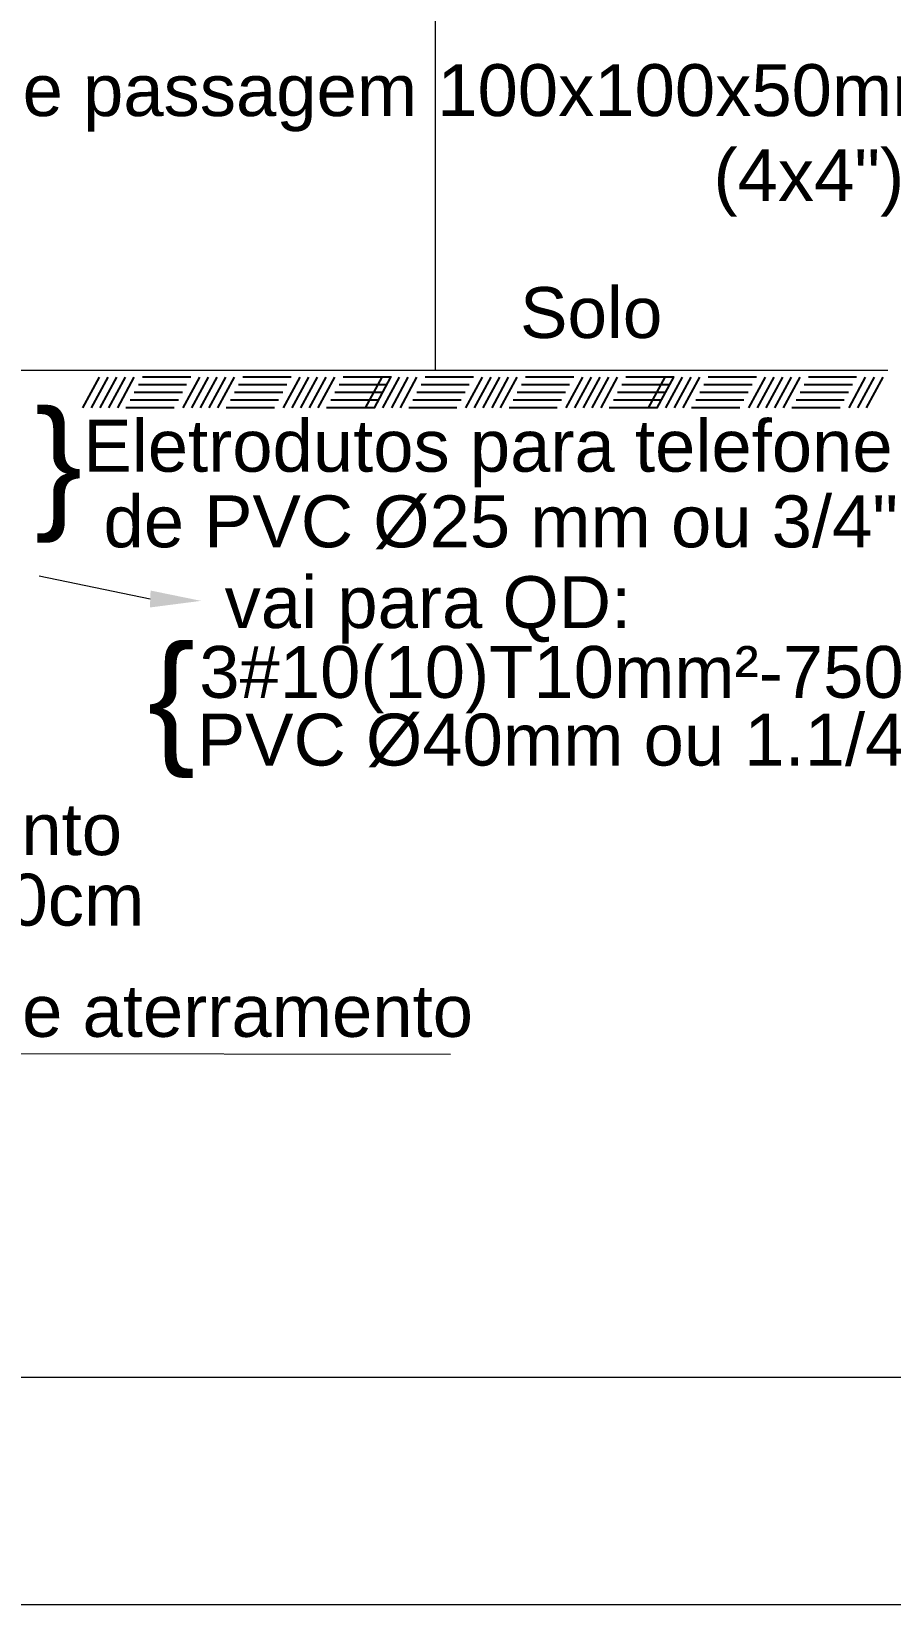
# Model space of a CAD drawing. Header units: millimetres. Extents: x 108055 to 152758, y 4876 to 37034.
# Drawn here: x 136532 to 137855, y 8211 to 10633 of the extents above; entities that cross this region are included whole.
import ezdxf
from ezdxf.enums import TextEntityAlignment as Align

# ---------------------------------------------------------------- set-up
doc = ezdxf.new("R2010")
doc.units = ezdxf.units.MM
doc.header["$LTSCALE"] = 200
for name, color, linetype, lineweight in [('arquitetonico', 7, 'Continuous', 9), ('Eletrodutos', 4, 'Continuous', 9), ('simbologia', 2, 'Continuous', 9), ('Textos', 9, 'Continuous', 9)]:
    doc.layers.add(name, color=color, linetype=linetype, lineweight=lineweight)
doc.layers.add('Hachura', color=9, linetype='Continuous')
doc.styles.add('style1', font='arial.ttf')

msp = doc.modelspace()

# ---------------------------------------------------------------- linework, layer by layer
at = {"layer": 'arquitetonico'}
for p, q in [((136714.6, 9758.9), (136543.5, 9794.1)), ((136104.4, 9060.3), (137177.2, 9058.1)), ((117864.2, 8211.2), (147564.2, 8211.2))]:
    msp.add_line(p, q, dxfattribs=at)
msp.add_solid([(136714.1, 9745.9), (136715.1, 9772), (136792.9, 9756.1)], dxfattribs=at)
at = {"layer": 'Eletrodutos'}
msp.add_line((118864.2, 8561.2), (147214.2, 8561.2), dxfattribs=at)
at = {"layer": 'Hachura'}
for p, q in [((136635.8, 10100.2), (136610.4, 10053.1)), ((136635.8, 10100.2), (136610.4, 10053.1)), ((136649.2, 10100.2), (136623.8, 10053.1)), ((136649.2, 10100.2), (136623.8, 10053.1)), ((136662.6, 10100.2), (136637.1, 10053.1)), ((136675.9, 10100.2), (136650.5, 10053.1)), ((136689.3, 10100.2), (136663.9, 10053.1)), ((136777, 10100.2), (136702.7, 10100.2)), ((136790.4, 10100.2), (136764.9, 10053.1)), ((136790.4, 10100.2), (136764.9, 10053.1)), ((136803.7, 10100.2), (136778.3, 10053.1)), ((136803.7, 10100.2), (136778.3, 10053.1)), ((136817.1, 10100.2), (136791.7, 10053.1)), ((136830.5, 10100.2), (136805, 10053.1)), ((136843.8, 10100.2), (136818.4, 10053.1)), ((136931.5, 10100.2), (136857.2, 10100.2)), ((136944.9, 10100.2), (136919.5, 10053.1)), ((136944.9, 10100.2), (136919.5, 10053.1)), ((136958.3, 10100.2), (136932.8, 10053.1)), ((136958.3, 10100.2), (136932.8, 10053.1)), ((136971.6, 10100.2), (136946.2, 10053.1)), ((136985, 10100.2), (136959.6, 10053.1)), ((136998.4, 10100.2), (136972.9, 10053.1)), ((137086.1, 10100.2), (137011.7, 10100.2)), ((137071.3, 10100.2), (137045.9, 10053.1)), ((137071.3, 10100.2), (137045.9, 10053.1)), ((137084.7, 10100.2), (137059.3, 10053.1)), ((137084.7, 10100.2), (137059.3, 10053.1)), ((137098.1, 10100.2), (137072.6, 10053.1)), ((137111.4, 10100.2), (137086, 10053.1)), ((137124.8, 10100.2), (137099.4, 10053.1)), ((137212.5, 10100.2), (137138.2, 10100.2)), ((137225.9, 10100.2), (137200.4, 10053.1)), ((137225.9, 10100.2), (137200.4, 10053.1)), ((137239.2, 10100.2), (137213.8, 10053.1)), ((137239.2, 10100.2), (137213.8, 10053.1)), ((137252.6, 10100.2), (137227.2, 10053.1)), ((137266, 10100.2), (137240.6, 10053.1)), ((137279.3, 10100.2), (137253.9, 10053.1)), ((137367, 10100.2), (137292.7, 10100.2)), ((137380.4, 10100.2), (137355, 10053.1)), ((137380.4, 10100.2), (137355, 10053.1)), ((137393.8, 10100.2), (137368.4, 10053.1)), ((137393.8, 10100.2), (137368.4, 10053.1)), ((137407.2, 10100.2), (137381.7, 10053.1)), ((137420.5, 10100.2), (137395.1, 10053.1)), ((137433.9, 10100.2), (137408.5, 10053.1)), ((137521.6, 10100.2), (137447.3, 10100.2)), ((137507.1, 10100.2), (137481.7, 10053.1)), ((137507.1, 10100.2), (137481.7, 10053.1)), ((137520.5, 10100.2), (137495.1, 10053.1)), ((137520.5, 10100.2), (137495.1, 10053.1)), ((137533.9, 10100.2), (137508.4, 10053.1)), ((137547.2, 10100.2), (137521.8, 10053.1)), ((137560.6, 10100.2), (137535.2, 10053.1)), ((137648.3, 10100.2), (137574, 10100.2)), ((137661.7, 10100.2), (137636.2, 10053.1)), ((137661.7, 10100.2), (137636.2, 10053.1)), ((137675, 10100.2), (137649.6, 10053.1)), ((137675, 10100.2), (137649.6, 10053.1)), ((137688.4, 10100.2), (137663, 10053.1)), ((137701.8, 10100.2), (137676.3, 10053.1)), ((137715.1, 10100.2), (137689.7, 10053.1)), ((137802.8, 10100.2), (137728.5, 10100.2)), ((137816.2, 10100.2), (137790.8, 10053.1)), ((137816.2, 10100.2), (137790.8, 10053.1)), ((137829.6, 10100.2), (137804.2, 10053.1)), ((137829.6, 10100.2), (137804.2, 10053.1)), ((137843, 10100.2), (137817.5, 10053.1)), ((136764.3, 10076.7), (136690, 10076.7)), ((136770.6, 10088.4), (136696.3, 10088.4)), ((136918.8, 10076.7), (136844.5, 10076.7)), ((136925.2, 10088.4), (136850.8, 10088.4)), ((137073.3, 10076.7), (136999, 10076.7)), ((137079.7, 10088.4), (137005.4, 10088.4)), ((137199.8, 10076.7), (137125.5, 10076.7)), ((137206.1, 10088.4), (137131.8, 10088.4)), ((137354.3, 10076.7), (137280, 10076.7)), ((137360.7, 10088.4), (137286.4, 10088.4)), ((137508.9, 10076.7), (137434.5, 10076.7)), ((137515.2, 10088.4), (137440.9, 10088.4)), ((137635.6, 10076.7), (137561.3, 10076.7)), ((137641.9, 10088.4), (137567.6, 10088.4)), ((137790.1, 10076.7), (137715.8, 10076.7)), ((137796.5, 10088.4), (137722.2, 10088.4)), ((136751.6, 10053.1), (136677.2, 10053.1)), ((136757.9, 10064.9), (136683.6, 10064.9)), ((136906.1, 10053.1), (136831.8, 10053.1)), ((136912.4, 10064.9), (136838.1, 10064.9)), ((137060.6, 10053.1), (136986.3, 10053.1)), ((137067, 10064.9), (136992.7, 10064.9)), ((137187.1, 10053.1), (137112.8, 10053.1)), ((137193.4, 10064.9), (137119.1, 10064.9)), ((137341.6, 10053.1), (137267.3, 10053.1)), ((137348, 10064.9), (137273.7, 10064.9)), ((137496.1, 10053.1), (137421.8, 10053.1)), ((137502.5, 10064.9), (137428.2, 10064.9)), ((137622.9, 10053.1), (137548.6, 10053.1)), ((137629.2, 10064.9), (137554.9, 10064.9)), ((137777.4, 10053.1), (137703.1, 10053.1)), ((137783.8, 10064.9), (137709.5, 10064.9))]:
    msp.add_line(p, q, dxfattribs=at)
at = {"layer": 'simbologia'}
for p, q in [((137153.5, 11581), (137153.5, 10111)), ((136456.3, 10111), (137850.8, 10111))]:
    msp.add_line(p, q, dxfattribs=at)

# ---------------------------------------------------------------- texts
at = {"layer": 'Textos', "style": 'style1'}
for s, height, p in [('Caixa de passagem 100x100x50mm', 79.872, (136139.7, 10502.3)), ('(4x4")', 79.87, (137582.3, 10371.4)), ('Solo', 78.4, (137284.3, 10160.7)), ('Eletrodutos para telefone', 79.872, (136611.6, 9954.9)), (' de PVC %%C25 mm ou 3/4"', 79.872, (136611.6, 9838.5)), ('vai para QD:', 79.872, (136829.2, 9714.2)), ('{', 156.8, (136710.4, 9530.9)), ('3#10(10)T10mm²-750V', 79.872, (136790.1, 9606.8)), ('PVC %%C40mm ou 1.1/4"', 79.872, (136786.5, 9502.6)), ('aterramento', 79.872, (136069.6, 9364.7)), ('30x30x30cm', 79.87, (136072.9, 9256.2)), ('Haste de aterramento', 79.872, (136132.7, 9085))]:
    msp.add_text(s, height=height, rotation=0, dxfattribs=at).set_placement(p)
msp.add_text('}', height=156.8, rotation=0, dxfattribs=at).set_placement((136573.5, 9951.7), align=Align.MIDDLE)

doc.saveas('drawing.dxf')
